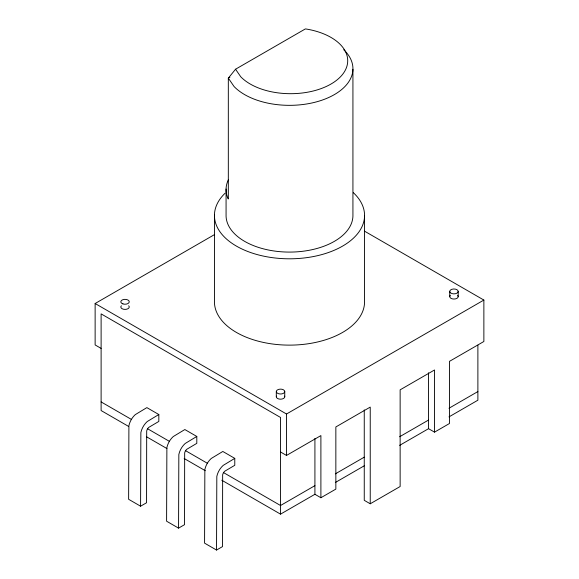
<?xml version="1.0" encoding="UTF-8"?>
<svg xmlns="http://www.w3.org/2000/svg" width="579" height="579" viewBox="0 0 579 579"><rect width="100%" height="100%" fill="white"/><g stroke="black" fill="none" stroke-linecap="round" stroke-linejoin="round"><path stroke-width="0.87" d="M235.559 69.219L240.748 76.775A57.089 32.96 0 0 0 335.371 81.198A57.089 32.96 0 0 0 306.24 29.03L305.307 28.95L235.559 69.212L228.321 78.143L228.321 198.995L227.981 198.503A63.437 36.622 0 0 1 228.488 179.548M229.885 77.239L228.321 78.143L234.082 86.539A63.437 36.622 0 0 0 321.388 100.377A63.437 36.622 0 0 0 343.731 49.722M101.115 348.399L95.13 344.946L95.13 303.512L214.172 234.784M158.827 414.528L147.225 421.548A12.724 7.346 -60 0 0 140.863 432.564L140.581 506.198L146.567 502.746L146.69 431A4.191 2.417 -60 0 1 148.789 427.374L158.827 421.432L158.827 414.528L146.863 407.616L135.262 414.636A12.724 7.346 -60 0 0 128.907 425.659L128.625 499.293L140.581 506.198M196.802 436.45L185.2 443.471A12.724 7.346 -60 0 0 178.839 454.486L178.564 528.128L184.542 524.668L184.665 452.93A4.191 2.417 -60 0 1 186.764 449.297L196.802 443.355L196.802 436.45L184.839 429.546L173.244 436.566A12.724 7.346 -60 0 0 166.882 447.581L166.6 521.216L178.564 528.128M95.13 303.512L286.511 414.007L483.87 300.06L483.87 341.494L449.478 361.354L449.478 423.502L434.525 432.137L428.547 428.684L399.633 445.374M234.777 458.373L223.183 465.393A12.724 7.346 -60 0 0 216.821 476.416L216.539 550.05L222.517 546.598L222.647 474.852A4.191 2.417 -60 0 1 224.739 471.226L234.777 465.284L234.777 458.373L222.814 451.468L211.219 458.488A12.724 7.346 -60 0 0 204.857 469.511L204.575 543.145L216.539 550.05M280.533 451.989L286.511 455.441L320.896 435.589L320.896 497.737L314.918 494.285L280.533 514.138L221.771 480.215M314.918 485.651L280.533 505.51L223.335 472.486M335.342 473.861L364.256 457.171M399.633 436.747L428.547 420.05M448.971 408.26L477.885 391.563M335.342 482.495L364.256 465.798M448.971 416.894L477.885 400.198L477.885 345.178M320.896 497.737L335.849 489.103L335.849 426.955L370.234 407.102L370.234 503.781L364.256 500.328L364.256 409.889M370.234 503.781L400.14 486.519L400.14 389.833L434.525 369.981L434.525 432.137M364.357 231.064L483.87 300.06M101.115 401.92L131.665 419.565M147.341 428.612L169.278 441.278M185.729 450.773L207.666 463.439M128.531 426.383L101.115 410.554L101.115 313.876L280.533 417.459L280.533 514.138M146.552 436.79L166.926 448.551M184.158 458.503L205.313 470.713M458.192 291.432A4.227 2.439 0 0 1 451.852 293.546A4.227 2.439 0 0 1 451.852 289.312A4.227 2.439 0 0 1 458.192 291.432L458.192 296.607M449.738 291.432L449.738 296.607M428.547 372.775L428.547 428.684M364.553 216.133L364.553 302.455A75.06 43.338 0 0 1 288.342 345.12A75.06 43.338 0 0 1 214.447 301.123L214.447 214.802M352.929 69.285L352.929 216.032A63.437 36.622 0 0 1 288.523 252.082A63.437 36.622 0 0 1 226.071 214.903L226.071 189.007M314.918 438.375L314.918 494.285M286.511 414.007L286.511 455.441M284.759 391.563A4.227 2.439 0 0 1 278.412 393.677A4.227 2.439 0 0 1 278.412 389.45A4.227 2.439 0 0 1 284.759 391.563L284.759 396.738M276.299 391.563L276.299 396.738M284.615 396.108A4.227 2.439 0 0 1 280.533 399.184A4.227 2.439 0 0 1 276.444 396.108M128.697 305.748A4.227 2.439 0 0 1 125.035 309.41A4.227 2.439 0 0 1 121.373 305.748M457.627 295.391A4.227 2.439 0 0 1 453.965 299.053A4.227 2.439 0 0 1 450.303 295.391M353.328 192.662A75.06 43.338 0 0 1 338.621 248.239A75.06 43.338 0 0 1 241.248 248.659A75.06 43.338 0 0 1 225.079 193.22M122.922 303.903A4.227 2.439 0 0 0 129.262 301.789A4.227 2.439 0 0 0 122.922 299.676A4.227 2.439 0 0 0 122.922 303.903"/></g></svg>
